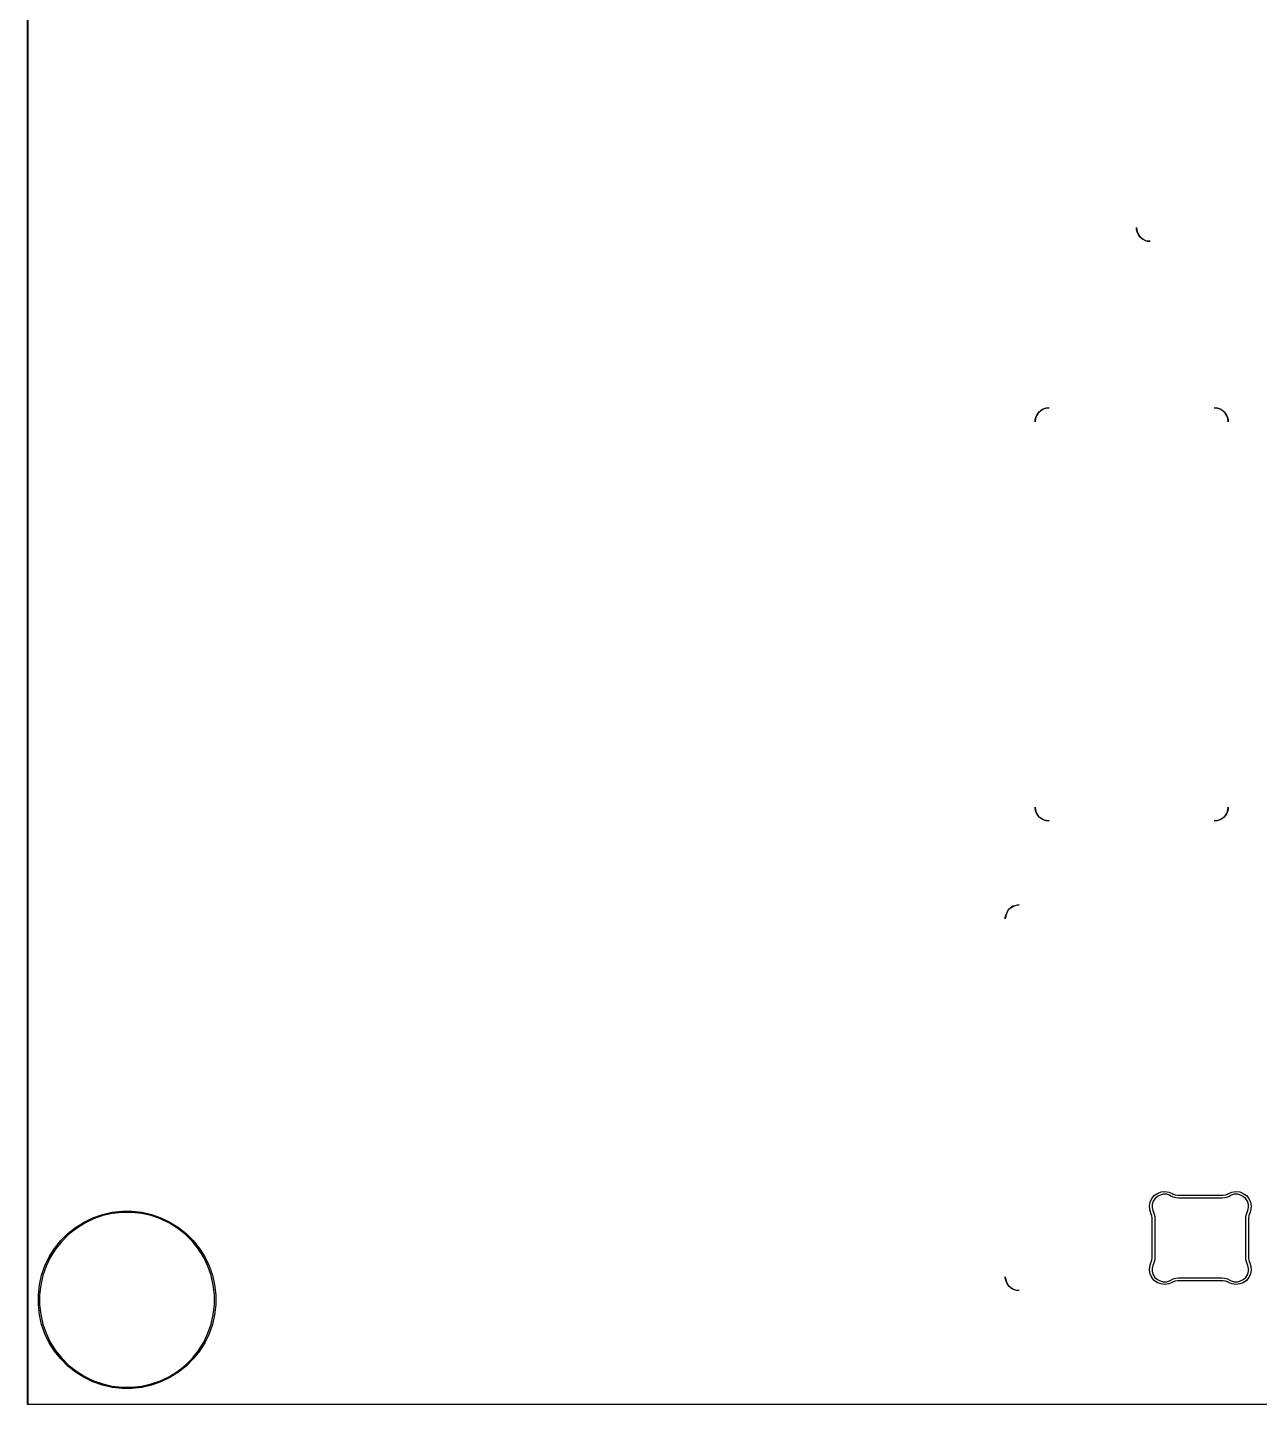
# Model space of a CAD drawing. Header units: inches. Extents: x -0.9 to 12.5, y -6 to -2.
# Drawn here: x -0.921 to 0.839, y -5.966 to -3.998 of the extents above; entities that cross this region are included whole.
import ezdxf

# ---------------------------------------------------------------- set-up
doc = ezdxf.new("R2010")
doc.units = ezdxf.units.IN
doc.header["$MEASUREMENT"] = 0
doc.layers.add('Edge.Cuts', color=40, linetype='CONTINUOUS', true_color=0xfabd2f)

msp = doc.modelspace()

# ---------------------------------------------------------------- linework, layer by layer
at = {"layer": 'Edge.Cuts', "linetype": 'CONTINUOUS'}
for p, q in [((-0.9215, -5.9661), (-0.9215, -2.0291)), ((-0.9211, -2.0293), (-0.9211, -5.9659)), ((0.6637, -4.2859), (0.6637, -4.2837)), ((0.6637, -4.2837), (0.6642, -4.288)), ((0.6647, -4.2902), (0.6637, -4.2859)), ((0.6642, -4.288), (0.6657, -4.2922)), ((0.6666, -4.2942), (0.6647, -4.2902)), ((0.6657, -4.2922), (0.668, -4.2959)), ((0.6694, -4.2977), (0.6666, -4.2942)), ((0.668, -4.2959), (0.6711, -4.2991)), ((0.6729, -4.3004), (0.6694, -4.2977)), ((0.6711, -4.2991), (0.6749, -4.3014)), ((0.6769, -4.3024), (0.6729, -4.3004)), ((0.6749, -4.3014), (0.679, -4.3029)), ((0.6812, -4.3033), (0.6769, -4.3024)), ((0.679, -4.3029), (0.6834, -4.3033)), ((0.6834, -4.3033), (0.6812, -4.3033)), ((0.5219, -4.5507), (0.5247, -4.5472)), ((0.5264, -4.5458), (0.5233, -4.5489)), ((0.5247, -4.5472), (0.5282, -4.5444)), ((0.5302, -4.5435), (0.5264, -4.5458)), ((0.5282, -4.5444), (0.5322, -4.5425)), ((0.5343, -4.542), (0.5302, -4.5435)), ((0.5322, -4.5425), (0.5365, -4.5415)), ((0.5387, -4.5415), (0.5343, -4.542)), ((0.5365, -4.5415), (0.5387, -4.5415)), ((0.7793, -4.542), (0.7749, -4.5415)), ((0.7749, -4.5415), (0.7771, -4.5415)), ((0.7771, -4.5415), (0.7815, -4.5425)), ((0.7835, -4.5435), (0.7793, -4.542)), ((0.7815, -4.5425), (0.7855, -4.5444)), ((0.7872, -4.5458), (0.7835, -4.5435)), ((0.7855, -4.5444), (0.7889, -4.5472)), ((0.7903, -4.5489), (0.7872, -4.5458)), ((0.7889, -4.5472), (0.7917, -4.5507)), ((0.519, -4.559), (0.52, -4.5547)), ((0.5195, -4.5568), (0.519, -4.5612)), ((0.519, -4.5612), (0.519, -4.559)), ((0.521, -4.5527), (0.5195, -4.5568)), ((0.52, -4.5547), (0.5219, -4.5507)), ((0.5233, -4.5489), (0.521, -4.5527)), ((0.7927, -4.5527), (0.7903, -4.5489)), ((0.7917, -4.5507), (0.7936, -4.5547)), ((0.7941, -4.5568), (0.7927, -4.5527)), ((0.7936, -4.5547), (0.7946, -4.559)), ((0.7946, -4.5612), (0.7941, -4.5568)), ((0.7946, -4.559), (0.7946, -4.5612)), ((0.519, -5.1146), (0.519, -5.1124)), ((0.519, -5.1124), (0.5195, -5.1168)), ((0.52, -5.1189), (0.519, -5.1146)), ((0.5195, -5.1168), (0.521, -5.1209)), ((0.7927, -5.1209), (0.7941, -5.1168)), ((0.7946, -5.1146), (0.7936, -5.1189)), ((0.7941, -5.1168), (0.7946, -5.1124)), ((0.7946, -5.1124), (0.7946, -5.1146)), ((0.5219, -5.1229), (0.52, -5.1189)), ((0.521, -5.1209), (0.5233, -5.1247)), ((0.5247, -5.1264), (0.5219, -5.1229)), ((0.5233, -5.1247), (0.5264, -5.1278)), ((0.5282, -5.1292), (0.5247, -5.1264)), ((0.5264, -5.1278), (0.5302, -5.1301)), ((0.5322, -5.1311), (0.5282, -5.1292)), ((0.5302, -5.1301), (0.5343, -5.1316)), ((0.5365, -5.1321), (0.5322, -5.1311)), ((0.5343, -5.1316), (0.5387, -5.1321)), ((0.5387, -5.1321), (0.5365, -5.1321)), ((0.7749, -5.1321), (0.7793, -5.1316)), ((0.7771, -5.1321), (0.7749, -5.1321)), ((0.7815, -5.1311), (0.7771, -5.1321)), ((0.7793, -5.1316), (0.7835, -5.1301)), ((0.7855, -5.1292), (0.7815, -5.1311)), ((0.7835, -5.1301), (0.7872, -5.1278)), ((0.7889, -5.1264), (0.7855, -5.1292)), ((0.7872, -5.1278), (0.7903, -5.1247)), ((0.7917, -5.1229), (0.7889, -5.1264)), ((0.7903, -5.1247), (0.7927, -5.1209)), ((0.7936, -5.1189), (0.7917, -5.1229)), ((0.4819, -5.2578), (0.4854, -5.2551)), ((0.4874, -5.2541), (0.4836, -5.2565)), ((0.4854, -5.2551), (0.4894, -5.2532)), ((0.4915, -5.2527), (0.4874, -5.2541)), ((0.4894, -5.2532), (0.4937, -5.2522)), ((0.4959, -5.2522), (0.4915, -5.2527)), ((0.4937, -5.2522), (0.4959, -5.2522)), ((0.4762, -5.2696), (0.4772, -5.2653)), ((0.4767, -5.2675), (0.4762, -5.2719)), ((0.4762, -5.2719), (0.4762, -5.2696)), ((0.4782, -5.2633), (0.4767, -5.2675)), ((0.4772, -5.2653), (0.4791, -5.2613)), ((0.4805, -5.2596), (0.4782, -5.2633)), ((0.4791, -5.2613), (0.4819, -5.2578)), ((0.4836, -5.2565), (0.4805, -5.2596)), ((0.6856, -5.6719), (0.6891, -5.6677)), ((0.6891, -5.6677), (0.6936, -5.6645)), ((0.6935, -5.669), (0.6901, -5.6721)), ((0.6975, -5.6669), (0.6935, -5.669)), ((0.6936, -5.6645), (0.6988, -5.6625)), ((0.7019, -5.6658), (0.6975, -5.6669)), ((0.6988, -5.6625), (0.7042, -5.6619)), ((0.7064, -5.6659), (0.7019, -5.6658)), ((0.7042, -5.6619), (0.7097, -5.6628)), ((0.7108, -5.6672), (0.7064, -5.6659)), ((0.7097, -5.6628), (0.7147, -5.6649)), ((0.7128, -5.6683), (0.7108, -5.6672)), ((0.7162, -5.6699), (0.7128, -5.6683)), ((0.7147, -5.6649), (0.7161, -5.6657)), ((0.7161, -5.6657), (0.719, -5.6668)), ((0.719, -5.6668), (0.7221, -5.6673)), ((0.7221, -5.6673), (0.7237, -5.6673)), ((0.7237, -5.6673), (0.7237, -5.6673)), ((0.7237, -5.6673), (0.7862, -5.6673)), ((0.7862, -5.6673), (0.7878, -5.6673)), ((0.7878, -5.6673), (0.7909, -5.6668)), ((0.7909, -5.6668), (0.7938, -5.6657)), ((0.7972, -5.6683), (0.7937, -5.6699)), ((0.7938, -5.6657), (0.7952, -5.6649)), ((0.7952, -5.6649), (0.8002, -5.6628)), ((0.7991, -5.6672), (0.7972, -5.6683)), ((0.8035, -5.6659), (0.7991, -5.6672)), ((0.8002, -5.6628), (0.8057, -5.6619)), ((0.808, -5.6658), (0.8035, -5.6659)), ((0.8057, -5.6619), (0.8112, -5.6625)), ((0.8124, -5.6669), (0.808, -5.6658)), ((0.8112, -5.6625), (0.8163, -5.6645)), ((0.8164, -5.669), (0.8124, -5.6669)), ((0.8163, -5.6645), (0.8208, -5.6677)), ((0.8198, -5.6721), (0.8164, -5.669)), ((0.8208, -5.6677), (0.8243, -5.6719)), ((0.6822, -5.6823), (0.6832, -5.6769)), ((0.6826, -5.6878), (0.6822, -5.6823)), ((0.6843, -5.693), (0.6826, -5.6878)), ((0.6832, -5.6769), (0.6856, -5.6719)), ((0.6863, -5.6803), (0.686, -5.6848)), ((0.686, -5.6848), (0.6869, -5.6892)), ((0.6877, -5.6759), (0.6863, -5.6803)), ((0.6869, -5.6892), (0.6879, -5.6913)), ((0.6901, -5.6721), (0.6877, -5.6759)), ((0.7199, -5.6709), (0.7162, -5.6699)), ((0.7237, -5.6713), (0.7199, -5.6709)), ((0.7862, -5.6713), (0.7237, -5.6713)), ((0.7237, -5.6713), (0.7237, -5.6713)), ((0.79, -5.6709), (0.7862, -5.6713)), ((0.7937, -5.6699), (0.79, -5.6709)), ((0.8222, -5.6759), (0.8198, -5.6721)), ((0.8221, -5.6913), (0.823, -5.6892)), ((0.8236, -5.6803), (0.8222, -5.6759)), ((0.823, -5.6892), (0.8239, -5.6848)), ((0.8239, -5.6848), (0.8236, -5.6803)), ((0.8243, -5.6719), (0.8267, -5.6769)), ((0.8273, -5.6878), (0.8256, -5.693)), ((0.8267, -5.6769), (0.8277, -5.6823)), ((0.8277, -5.6823), (0.8273, -5.6878)), ((-0.8528, -5.7132), (-0.8407, -5.7056)), ((-0.8398, -5.7071), (-0.8517, -5.7146)), ((-0.8407, -5.7056), (-0.8279, -5.6994)), ((-0.8272, -5.7011), (-0.8398, -5.7071)), ((-0.8279, -5.6994), (-0.8144, -5.6947)), ((-0.8139, -5.6964), (-0.8272, -5.7011)), ((-0.8144, -5.6947), (-0.8005, -5.6915)), ((-0.8003, -5.6933), (-0.8139, -5.6964)), ((-0.8005, -5.6915), (-0.7864, -5.69)), ((-0.7863, -5.6917), (-0.8003, -5.6933)), ((-0.7864, -5.69), (-0.7722, -5.69)), ((-0.7723, -5.6917), (-0.7863, -5.6917)), ((-0.7583, -5.6933), (-0.7723, -5.6917)), ((-0.7722, -5.69), (-0.758, -5.6915)), ((-0.7446, -5.6964), (-0.7583, -5.6933)), ((-0.758, -5.6915), (-0.7441, -5.6947)), ((-0.7314, -5.7011), (-0.7446, -5.6964)), ((-0.7441, -5.6947), (-0.7307, -5.6994)), ((-0.7187, -5.7071), (-0.7314, -5.7011)), ((-0.7307, -5.6994), (-0.7179, -5.7056)), ((-0.7068, -5.7146), (-0.7187, -5.7071)), ((-0.7179, -5.7056), (-0.7058, -5.7132)), ((0.6849, -5.6942), (0.6843, -5.693)), ((0.6857, -5.6967), (0.6849, -5.6942)), ((0.6861, -5.6993), (0.6857, -5.6967)), ((0.6861, -5.7007), (0.6861, -5.6993)), ((0.6861, -5.756), (0.6861, -5.7007)), ((0.6861, -5.7007), (0.6861, -5.7007)), ((0.6879, -5.6913), (0.689, -5.6943)), ((0.689, -5.6943), (0.6898, -5.6974)), ((0.6898, -5.6974), (0.69, -5.7007)), ((0.69, -5.7007), (0.69, -5.7007)), ((0.69, -5.7007), (0.69, -5.756)), ((0.8199, -5.7007), (0.8202, -5.6974)), ((0.8199, -5.756), (0.8199, -5.7007)), ((0.8199, -5.7007), (0.8199, -5.7007)), ((0.8202, -5.6974), (0.8209, -5.6943)), ((0.8209, -5.6943), (0.8221, -5.6913)), ((0.8221, -5.6913), (0.8221, -5.6913)), ((0.8243, -5.6967), (0.8239, -5.6993)), ((0.8239, -5.6993), (0.8239, -5.7007)), ((0.8239, -5.7007), (0.8239, -5.7007)), ((0.8239, -5.7007), (0.8239, -5.756)), ((0.825, -5.6942), (0.8243, -5.6967)), ((0.8256, -5.693), (0.825, -5.6942)), ((0.8256, -5.693), (0.8256, -5.693)), ((-0.874, -5.7321), (-0.8639, -5.722)), ((-0.8627, -5.7234), (-0.8726, -5.7333)), ((-0.8639, -5.722), (-0.8528, -5.7132)), ((-0.8517, -5.7146), (-0.8627, -5.7234)), ((-0.6959, -5.7234), (-0.7068, -5.7146)), ((-0.7058, -5.7132), (-0.6947, -5.722)), ((-0.6859, -5.7333), (-0.6959, -5.7234)), ((-0.6947, -5.722), (-0.6846, -5.7321)), ((-0.8904, -5.7553), (-0.8828, -5.7432)), ((-0.8814, -5.7443), (-0.8889, -5.7562)), ((-0.8828, -5.7432), (-0.874, -5.7321)), ((-0.8726, -5.7333), (-0.8814, -5.7443)), ((-0.6772, -5.7443), (-0.6859, -5.7333)), ((-0.6846, -5.7321), (-0.6757, -5.7432)), ((-0.6697, -5.7562), (-0.6772, -5.7443)), ((-0.6757, -5.7432), (-0.6682, -5.7553)), ((-0.9013, -5.7816), (-0.8966, -5.7681)), ((-0.8966, -5.7681), (-0.8904, -5.7553)), ((-0.8889, -5.7562), (-0.8949, -5.7688)), ((-0.6636, -5.7688), (-0.6697, -5.7562)), ((-0.6682, -5.7553), (-0.662, -5.7681)), ((-0.662, -5.7681), (-0.6573, -5.7816)), ((0.6826, -5.7689), (0.6843, -5.7637)), ((0.6843, -5.7637), (0.6849, -5.7625)), ((0.6843, -5.7637), (0.6843, -5.7637)), ((0.6849, -5.7625), (0.6857, -5.76)), ((0.6857, -5.76), (0.6861, -5.7573)), ((0.6869, -5.7675), (0.686, -5.7719)), ((0.6861, -5.7573), (0.6861, -5.756)), ((0.6861, -5.756), (0.6861, -5.756)), ((0.6879, -5.7654), (0.6869, -5.7675)), ((0.689, -5.7624), (0.6879, -5.7654)), ((0.6879, -5.7654), (0.6879, -5.7654)), ((0.6898, -5.7592), (0.689, -5.7624)), ((0.69, -5.756), (0.6898, -5.7592)), ((0.69, -5.756), (0.69, -5.756)), ((0.8202, -5.7592), (0.8199, -5.756)), ((0.8209, -5.7624), (0.8202, -5.7592)), ((0.8221, -5.7654), (0.8209, -5.7624)), ((0.823, -5.7675), (0.8221, -5.7654)), ((0.8239, -5.7719), (0.823, -5.7675)), ((0.8239, -5.756), (0.8239, -5.7573)), ((0.8239, -5.7573), (0.8243, -5.76)), ((0.8243, -5.76), (0.825, -5.7625)), ((0.825, -5.7625), (0.8256, -5.7637)), ((0.8256, -5.7637), (0.8256, -5.7637)), ((0.8256, -5.7637), (0.8273, -5.7689)), ((-0.9045, -5.7955), (-0.9013, -5.7816)), ((-0.8996, -5.7821), (-0.9027, -5.7958)), ((-0.8949, -5.7688), (-0.8996, -5.7821)), ((-0.659, -5.7821), (-0.6636, -5.7688)), ((-0.6559, -5.7958), (-0.659, -5.7821)), ((-0.6573, -5.7816), (-0.6541, -5.7955)), ((0.4762, -5.7859), (0.4762, -5.7837)), ((0.4762, -5.7837), (0.4767, -5.788)), ((0.4772, -5.7902), (0.4762, -5.7859)), ((0.6822, -5.7744), (0.6826, -5.7689)), ((0.6832, -5.7798), (0.6822, -5.7744)), ((0.6856, -5.7848), (0.6832, -5.7798)), ((0.6891, -5.789), (0.6856, -5.7848)), ((0.686, -5.7719), (0.6863, -5.7764)), ((0.6863, -5.7764), (0.6877, -5.7808)), ((0.6877, -5.7808), (0.6901, -5.7846)), ((0.6901, -5.7846), (0.6935, -5.7876)), ((0.6935, -5.7876), (0.6975, -5.7898)), ((0.7128, -5.7884), (0.7162, -5.7868)), ((0.7162, -5.7868), (0.7199, -5.7858)), ((0.7199, -5.7858), (0.7237, -5.7854)), ((0.7237, -5.7854), (0.7862, -5.7854)), ((0.7862, -5.7854), (0.79, -5.7858)), ((0.79, -5.7858), (0.7937, -5.7868)), ((0.7937, -5.7868), (0.7972, -5.7884)), ((0.8124, -5.7898), (0.8164, -5.7876)), ((0.8164, -5.7876), (0.8198, -5.7846)), ((0.8198, -5.7846), (0.8222, -5.7808)), ((0.8243, -5.7848), (0.8208, -5.789)), ((0.8222, -5.7808), (0.8236, -5.7764)), ((0.8236, -5.7764), (0.8239, -5.7719)), ((0.8267, -5.7798), (0.8243, -5.7848)), ((0.8277, -5.7744), (0.8267, -5.7798)), ((0.8273, -5.7689), (0.8277, -5.7744)), ((-0.906, -5.8096), (-0.9045, -5.7955)), ((-0.9027, -5.7958), (-0.9043, -5.8097)), ((-0.6543, -5.8097), (-0.6559, -5.7958)), ((-0.6541, -5.7955), (-0.6525, -5.8096)), ((0.4767, -5.788), (0.4782, -5.7922)), ((0.4791, -5.7942), (0.4772, -5.7902)), ((0.4782, -5.7922), (0.4805, -5.7959)), ((0.4819, -5.7977), (0.4791, -5.7942)), ((0.4805, -5.7959), (0.4836, -5.7991)), ((0.4854, -5.8004), (0.4819, -5.7977)), ((0.4836, -5.7991), (0.4874, -5.8014)), ((0.4894, -5.8024), (0.4854, -5.8004)), ((0.4874, -5.8014), (0.4915, -5.8029)), ((0.4937, -5.8033), (0.4894, -5.8024)), ((0.4915, -5.8029), (0.4959, -5.8033)), ((0.4959, -5.8033), (0.4937, -5.8033)), ((0.6936, -5.7922), (0.6891, -5.789)), ((0.6988, -5.7941), (0.6936, -5.7922)), ((0.6975, -5.7898), (0.7019, -5.7908)), ((0.7042, -5.7947), (0.6988, -5.7941)), ((0.7019, -5.7908), (0.7064, -5.7908)), ((0.7097, -5.7939), (0.7042, -5.7947)), ((0.7064, -5.7908), (0.7108, -5.7895)), ((0.7147, -5.7918), (0.7097, -5.7939)), ((0.7108, -5.7895), (0.7128, -5.7884)), ((0.7128, -5.7884), (0.7128, -5.7884)), ((0.7161, -5.791), (0.7147, -5.7918)), ((0.7147, -5.7918), (0.7147, -5.7918)), ((0.719, -5.7899), (0.7161, -5.791)), ((0.7221, -5.7894), (0.719, -5.7899)), ((0.7237, -5.7894), (0.7221, -5.7894)), ((0.7862, -5.7894), (0.7237, -5.7894)), ((0.7878, -5.7894), (0.7862, -5.7894)), ((0.7909, -5.7899), (0.7878, -5.7894)), ((0.7938, -5.791), (0.7909, -5.7899)), ((0.7952, -5.7918), (0.7938, -5.791)), ((0.8002, -5.7939), (0.7952, -5.7918)), ((0.7972, -5.7884), (0.7991, -5.7895)), ((0.7991, -5.7895), (0.8035, -5.7908)), ((0.8057, -5.7947), (0.8002, -5.7939)), ((0.8035, -5.7908), (0.808, -5.7908)), ((0.8112, -5.7941), (0.8057, -5.7947)), ((0.808, -5.7908), (0.8124, -5.7898)), ((0.8163, -5.7922), (0.8112, -5.7941)), ((0.8208, -5.789), (0.8163, -5.7922)), ((-0.906, -5.8097), (-0.906, -5.8096)), ((-0.906, -5.8238), (-0.906, -5.8097)), ((-0.9045, -5.838), (-0.906, -5.8238)), ((-0.9043, -5.8097), (-0.9043, -5.8237)), ((-0.9043, -5.8237), (-0.9027, -5.8377)), ((-0.6559, -5.8377), (-0.6543, -5.8237)), ((-0.6543, -5.8237), (-0.6543, -5.8097)), ((-0.6525, -5.8238), (-0.6541, -5.838)), ((-0.6525, -5.8096), (-0.6525, -5.8238)), ((-0.9013, -5.8519), (-0.9045, -5.838)), ((-0.9027, -5.8377), (-0.8996, -5.8514)), ((-0.659, -5.8514), (-0.6559, -5.8377)), ((-0.6541, -5.838), (-0.6573, -5.8519)), ((-0.8966, -5.8653), (-0.9013, -5.8519)), ((-0.8996, -5.8514), (-0.8949, -5.8646)), ((-0.8904, -5.8781), (-0.8966, -5.8653)), ((-0.8949, -5.8646), (-0.8889, -5.8773)), ((-0.6697, -5.8773), (-0.6636, -5.8646)), ((-0.662, -5.8653), (-0.6682, -5.8781)), ((-0.6636, -5.8646), (-0.659, -5.8514)), ((-0.6573, -5.8519), (-0.662, -5.8653)), ((-0.8828, -5.8902), (-0.8904, -5.8781)), ((-0.8889, -5.8773), (-0.8814, -5.8892)), ((-0.6772, -5.8892), (-0.6697, -5.8773)), ((-0.6682, -5.8781), (-0.6757, -5.8902)), ((-0.874, -5.9013), (-0.8828, -5.8902)), ((-0.8814, -5.8892), (-0.8726, -5.9001)), ((-0.8639, -5.9114), (-0.874, -5.9013)), ((-0.8726, -5.9001), (-0.8627, -5.9101)), ((-0.6959, -5.9101), (-0.6859, -5.9001)), ((-0.6846, -5.9013), (-0.6947, -5.9114)), ((-0.6859, -5.9001), (-0.6772, -5.8892)), ((-0.6757, -5.8902), (-0.6846, -5.9013)), ((-0.8528, -5.9203), (-0.8639, -5.9114)), ((-0.8627, -5.9101), (-0.8517, -5.9188)), ((-0.8407, -5.9278), (-0.8528, -5.9203)), ((-0.8517, -5.9188), (-0.8398, -5.9263)), ((-0.7187, -5.9263), (-0.7068, -5.9188)), ((-0.7058, -5.9203), (-0.7179, -5.9278)), ((-0.7068, -5.9188), (-0.6959, -5.9101)), ((-0.6947, -5.9114), (-0.7058, -5.9203)), ((-0.8279, -5.934), (-0.8407, -5.9278)), ((-0.8398, -5.9263), (-0.8272, -5.9324)), ((-0.8144, -5.9387), (-0.8279, -5.934)), ((-0.8272, -5.9324), (-0.8139, -5.937)), ((-0.8005, -5.9419), (-0.8144, -5.9387)), ((-0.8139, -5.937), (-0.8003, -5.9402)), ((-0.7864, -5.9435), (-0.8005, -5.9419)), ((-0.8003, -5.9402), (-0.7863, -5.9417)), ((-0.7722, -5.9435), (-0.7864, -5.9435)), ((-0.7863, -5.9417), (-0.7723, -5.9417)), ((-0.7723, -5.9417), (-0.7583, -5.9402)), ((-0.758, -5.9419), (-0.7722, -5.9435)), ((-0.7583, -5.9402), (-0.7446, -5.937)), ((-0.7441, -5.9387), (-0.758, -5.9419)), ((-0.7446, -5.937), (-0.7314, -5.9324)), ((-0.7307, -5.934), (-0.7441, -5.9387)), ((-0.7314, -5.9324), (-0.7187, -5.9263)), ((-0.7179, -5.9278), (-0.7307, -5.934)), ((-0.9214, -5.9662), (-0.9215, -5.9661)), ((-0.9213, -5.9663), (-0.9214, -5.9662)), ((12.4961, -5.9663), (-0.9213, -5.9663)), ((-0.9213, -5.9663), (-0.9213, -5.9663)), ((-0.9211, -5.9659), (12.4959, -5.9659))]:
    msp.add_line(p, q, dxfattribs=at)

doc.saveas('drawing.dxf')
